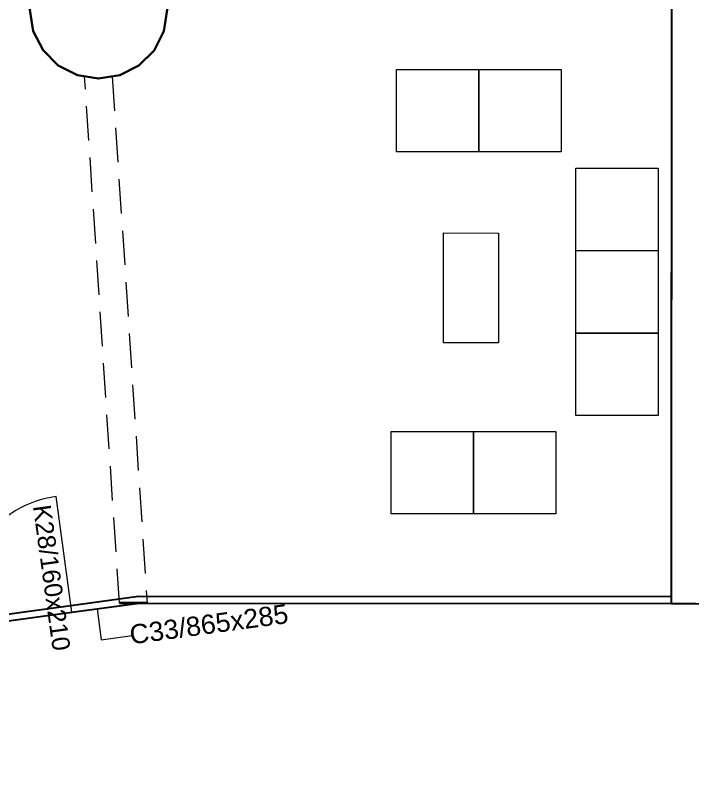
# Model space of a CAD drawing. Header units: millimetres. Extents: x 62878 to 70819, y -67946 to -61850.
# Drawn here: x 65347 to 65840, y -62960 to -62405 of the extents above; entities that cross this region are included whole.
import ezdxf
from ezdxf.enums import TextEntityAlignment as Align

# ---------------------------------------------------------------- set-up
doc = ezdxf.new("R2010")
doc.units = ezdxf.units.MM
doc.linetypes.add('HIDDEN', pattern=[0.375, 0.25, -0.125])
doc.layers.add('alan hesabı1', color=7, linetype='Continuous', plot=False)
for name, color, linetype, lineweight in [('BAP', 41, 'Continuous', 30), ('camlı böl. 300', 2, 'Continuous', 13), ('DOGRAMA', 171, 'Continuous', 0), ('DUV.ALÇ.-yeni', 20, 'Continuous', 25), ('DUVAR-GAZBETON', 84, 'Continuous', 35), ('DUVAR-GAZBETON_eski', 227, 'Continuous', 13), ('kapı-camekan-yeni', 141, 'Continuous', 13), ('TEFRİŞ-yeni', 53, 'Continuous', 9)]:
    doc.layers.add(name, color=color, linetype=linetype, lineweight=lineweight)
doc.styles.add('bold', font='arial.ttf', dxfattribs={"height": 10})

msp = doc.modelspace()

# ---------------------------------------------------------------- linework, layer by layer
msp.add_lwpolyline([(68896.02, -63031.44), (69030.26, -63071.18), (69185.28, -62547.65), (68893, -62461.11, 1.044368), (68063.2, -62298.73, 0.204375), (63106.96, -62494.78, 0.353953), (62932.94, -62997.83), (63753.18, -65779.6), (64154.95, -67142.15), (65336.72, -66792.62), (65336.7, -66829.11), (65270.54, -66829.07, 0.626789), (65270.2, -67369.07), (65531.84, -67369.23, 0.926242), (66130.09, -67369.61), (66391.73, -67369.77, 0.626743), (66392.07, -66829.77), (66326.15, -66829.73), (66326.17, -66793.24), (67506.16, -67144.13), (68467.02, -63899.09), (68625.2, -63946.04), (68896.02, -63031.42)], format="xyb")
at = {"layer": 'alan hesabı1', "linetype": 'ByBlock'}
msp.add_lwpolyline([(64587.94, -62561.57), (64661.74, -62920.71), (64965, -62879.58), (64966.68, -62891.96), (65228.68, -62856.43), (65387.23, -62834.92), (65436.53, -62828.23), (65824.65, -62828.48), (65825.24, -61883.69), (65434.28, -61883.46), (65434.21, -62013.74), (65330.57, -62022.74), (65311.39, -61892.53), (64527.56, -62007.98)], dxfattribs=at)
at = {"layer": 'alan hesabı1'}
msp.add_lwpolyline([(66651.36, -63388.99), (66251.36, -63388.74), (66033.44, -63388.61), (65633.44, -63388.36), (65415.53, -63388.22), (65015.53, -63387.97), (64825.84, -63387.85), (64681.76, -63430.36), (64528.3, -63475.63), (63980.86, -63637.12), (63877.08, -63285.89), (63857.6, -63219.95), (63839.44, -63158.4), (64657.68, -62938.92), (64967.35, -62896.92), (65229.36, -62861.38), (65387.9, -62839.88), (65436.87, -62833.24), (65824.9, -62833.48), (65841.9, -62833.49), (66226.79, -62833.73), (66275.2, -62840.3), (66433.74, -62861.84), (66646.78, -62890.79)], dxfattribs=at)
at = {"layer": 'BAP'}
msp.add_lwpolyline([(65457.37, -62401.44), (65454.93, -62385.98), (65447.84, -62372.04), (65436.78, -62360.97), (65422.85, -62353.86), (65407.4, -62351.41), (65391.95, -62353.84), (65378, -62360.94), (65366.94, -62371.99), (65359.82, -62385.92), (65357.37, -62401.37), (65359.81, -62416.83), (65366.9, -62430.77), (65377.95, -62441.84), (65391.89, -62448.95), (65407.34, -62451.41), (65422.79, -62448.97), (65436.73, -62441.87), (65447.8, -62430.82), (65454.91, -62416.89)], close=True, dxfattribs=at)
at = {"layer": 'camlı böl. 300'}
for p, q in [((64966.68, -62891.96), (65436.53, -62828.23)), ((65436.53, -62828.23), (65824.65, -62828.48)), ((64967.35, -62896.92), (65436.87, -62833.24)), ((65436.87, -62833.24), (65824.9, -62833.48)), ((65406.28, -62837.38), (65409.32, -62859.79)), ((65409.32, -62859.79), (65431.83, -62856.74))]:
    msp.add_line(p, q, dxfattribs=at)
at = {"layer": 'DOGRAMA', "lineweight": -2}
msp.add_lwpolyline([(68355.73, -61957.86, 0.273736), (68066.91, -62277.72, 0.209295), (68023.71, -62283.85, 0.198368), (63201.05, -62451.11)], format="xyb", dxfattribs=at)
at = {"layer": 'DUV.ALÇ.-yeni'}
for q in [(65825.24, -61885.36), (65842.15, -62833.49)]:
    msp.add_line((65824.65, -62833.48), q, dxfattribs=at)
at = {"layer": 'DUVAR-GAZBETON', "linetype": 'HIDDEN', "ltscale": 100}
msp.add_line((65442.68, -62833.24), (65422.53, -62833.23), dxfattribs=at)
at = {"layer": 'DUVAR-GAZBETON_eski', "linetype": 'HIDDEN', "ltscale": 100}
for p, q in [((65422.53, -62833.23), (65397.21, -62449.79)), ((65417.26, -62449.84), (65442.68, -62833.24))]:
    msp.add_line(p, q, dxfattribs=at)
at = {"layer": 'kapı-camekan-yeni', "ltscale": 5}
msp.add_lwpolyline([(65387.9, -62839.88), (65376.48, -62755.65, 0.414214), (65307.96, -62845.67, 0.414214), (65217.93, -62777.15), (65229.36, -62861.38)], format="xyb", dxfattribs=at)
at = {"layer": 'TEFRİŞ-yeni'}
for points in [[(65624.27, -62504.73), (65624.31, -62444.73), (65684.31, -62444.77), (65684.27, -62504.77)], [(65684.27, -62504.77), (65684.31, -62444.77), (65744.31, -62444.81), (65744.27, -62504.81)], [(65755.06, -62576.63), (65755.1, -62516.63), (65815.1, -62516.67), (65815.06, -62576.67)], [(65755.02, -62636.63), (65755.06, -62576.63), (65815.06, -62576.67), (65815.02, -62636.67)], [(65754.98, -62696.63), (65755.02, -62636.63), (65815.02, -62636.67), (65814.98, -62696.67)], [(65620.48, -62768.23), (65620.52, -62708.23), (65680.52, -62708.27), (65680.48, -62768.27)], [(65680.48, -62768.27), (65680.52, -62708.27), (65740.52, -62708.3), (65740.48, -62768.3)]]:
    msp.add_lwpolyline(points, close=True, dxfattribs=at)
msp.add_lwpolyline([(65658.68, -62643.77), (65658.73, -62563.77), (65698.73, -62563.79), (65698.68, -62643.79), (65658.68, -62643.77)], dxfattribs=at)

# ---------------------------------------------------------------- texts
at = {"layer": 'camlı böl. 300', "ltscale": 5, "style": 'bold'}
msp.add_text('C33/865x285', height=14, rotation=7.7241, dxfattribs=at).set_placement((65487.71, -62848.49), align=Align.MIDDLE_CENTER)
at = {"layer": 'kapı-camekan-yeni', "ltscale": 5, "style": 'bold'}
msp.add_text('K28/160x210', height=13, rotation=277.8392, dxfattribs=at).set_placement((65373.23, -62814.7), align=Align.MIDDLE_CENTER)

doc.saveas('drawing.dxf')
